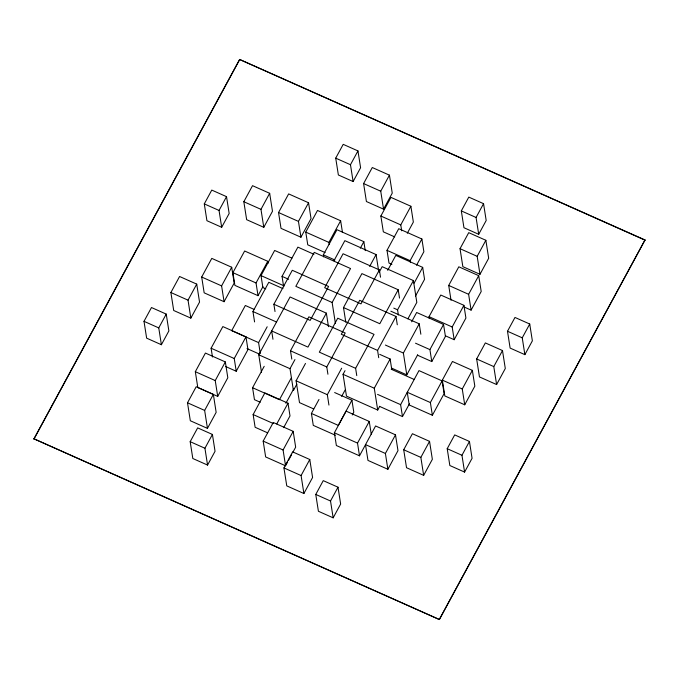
<?xml version="1.0" encoding="UTF-8"?>
<svg xmlns="http://www.w3.org/2000/svg" width="679" height="679" viewBox="0 0 679 679"><rect width="100%" height="100%" fill="white"/><g stroke="black" fill="none" stroke-linecap="round" stroke-linejoin="round"><path stroke-width="1.02" d="M33.95 438.821L239.602 59.455L645.016 239.959L439.398 619.545L33.95 438.821L439.398 619.545M33.984 439.041L239.135 60.601M204.294 203.887L211.772 190.086L226.523 196.655L229.162 213.478L221.677 227.278L206.925 220.709L204.294 203.887L219.045 210.456L221.677 227.278M143.999 321.328L151.485 307.528L166.236 314.097L168.876 330.919L161.39 344.72L146.639 338.159L143.999 321.328L158.759 327.898L161.39 344.72M170.887 292.53L179.587 276.489L196.723 284.119L199.541 302.079L190.841 318.12L173.705 310.49L170.887 292.53L188.032 300.16L190.841 318.12M219.045 210.456L226.523 196.655M158.759 327.898L166.236 314.097M188.032 300.16L196.723 284.119M201.688 277.024L211.789 258.385L231.709 267.254L234.179 283.067L224.078 301.705L204.167 292.836L201.688 277.024L221.6 285.884L224.078 301.705M243.829 201.722L252.529 185.681L269.665 193.311L272.474 211.279L263.783 227.312L246.647 219.682L243.829 201.722L260.974 209.353L263.783 227.312M260.974 209.353L269.665 193.311M221.6 285.884L231.709 267.254M262.917 286.657L258.028 295.679L234.892 285.375L232.897 272.652L244.635 251.001L267.772 261.305L268.078 263.257M278.543 212.535L288.643 193.905L308.555 202.766L311.033 218.587L300.933 237.217L281.021 228.356L278.543 212.535L298.454 221.405L300.933 237.217M195.323 371.702L205.423 353.063L225.335 361.932L227.813 377.745L217.713 396.383L197.801 387.514L195.323 371.702L215.235 380.571L217.713 396.383M212.476 357.027L211.101 348.225L222.839 326.574L245.976 336.869L247.962 349.6L236.233 371.243L225.623 366.524M187.506 402.791L196.197 386.75L213.342 394.38L216.151 412.34L207.46 428.381L190.324 420.751L187.506 402.791L204.642 410.422L207.46 428.381M258.028 295.679L256.034 282.956L267.772 261.305M265.761 288.838L262.883 287.557L261.008 275.606L274.647 250.449L291.928 258.147M298.454 221.405L308.555 202.766M215.235 380.571L225.335 361.932M335.723 158.148L343.209 144.347L357.96 150.916L360.591 167.738L353.114 181.539L338.363 174.97L335.723 158.148L350.474 164.717L353.114 181.539M254.574 321.922L252.944 311.525L268.791 282.303L282.982 288.626M204.642 410.422L213.342 394.38M236.233 371.243L234.238 358.52L245.976 336.869M190.179 441.681L197.665 427.88L212.417 434.45L215.048 451.272L207.562 465.073L192.811 458.503L190.179 441.681L204.931 448.25L207.562 465.073M325.105 252.563L307.757 244.83L305.762 232.108L317.5 210.456L340.637 220.76L342.479 232.507M283.669 286.759L282.04 276.361L297.886 247.139L313.97 254.302M273.883 304.243L292.293 270.284L328.577 286.445L310.167 320.403L273.883 304.243L275.02 311.534M350.474 164.717L357.96 150.916M260.303 353.564L258.589 342.615L267.178 326.777M204.931 448.25L212.417 434.45M261.525 372.448L258.758 354.786L290.069 296.986L326.361 313.146L328.483 326.675M329.205 244.372L328.899 242.411L340.637 220.76M323.637 256.849L323.331 254.863L336.962 229.706L363.851 241.673L365.251 250.636M260.218 402.248L254.455 399.676L252.58 387.726L264.199 366.304M363.596 183.568L372.287 167.526L389.432 175.157L392.241 193.125L383.55 209.157L366.414 201.527L363.596 183.568L380.732 191.198L383.55 209.157M333.958 260.753L344.847 240.663L376.081 254.566L378.526 270.157M267.662 432.863L255.126 427.278L253.131 414.555L264.869 392.903L288.006 403.207L290.001 415.93L283.644 427.66M291.792 359.123L290.485 350.797L308.894 316.838L345.187 332.99L326.777 366.949L327.923 374.239M380.732 191.198L389.432 175.157M296.876 384.119L293.413 390.51L289.992 368.689L294.949 359.556M360.311 248.2L363.851 241.673M291.079 378.271L279.468 399.702L252.58 387.726M326.361 313.146L307.952 347.105L271.659 330.945L272.966 339.271M332.133 302.494L350.542 268.536L314.25 252.376L295.84 286.334L332.133 302.494L335.392 323.314M394.72 236.903L383.338 231.836L380.86 216.024L390.96 197.394L410.88 206.255L413.35 222.067L407.29 233.253M287.582 462.068L285.562 465.794L265.65 456.933L263.172 441.112L273.272 422.482L293.184 431.343L295.662 447.164L292.632 452.749M313.698 408.928L299.498 402.613L296.086 380.792L305.491 363.435M285.884 403.267L293.965 388.354M276.76 423.959L288.006 403.207M345.789 322.135L343.506 307.562L361.915 273.603L398.208 289.763L399.515 298.089M369.648 266.44L376.081 254.566M391.893 264.36L388.999 263.07L387.005 250.347L398.743 228.696L421.88 239L423.874 251.722L416.541 265.251M401.705 230.818L400.771 224.893L410.88 206.255M379.383 269.911L360.973 303.869L324.681 287.709L343.09 253.751L379.383 269.911L380.52 277.202M379.196 272.152L382.175 266.669L413.409 280.58L416.821 302.393L407.909 318.833M285.562 465.794L283.084 449.982L293.184 431.343M387.709 270.31L395.789 255.397L422.678 267.373L424.545 279.324L415.455 296.095M335.367 435.205L313.282 425.377L311.406 413.426L318.986 399.447M283.941 467.916L292.641 451.874L309.777 459.505L312.586 477.473L303.895 493.506L286.759 485.875L283.941 467.916L301.086 475.546L303.895 493.506M288.592 460.209L291.622 454.616M328.942 405.083L327.32 394.694L341.673 368.205M379.68 406.39L377.702 410.04L346.468 396.137L343.048 374.316L345.034 370.658M410.456 262.603L410.141 260.651L421.88 239M355.618 368.324L374.027 334.365L337.735 318.205L319.334 352.163L355.618 368.324L356.764 375.614M398.208 289.763L379.799 323.722L343.506 307.562M341.63 396.426L345.093 390.026M301.086 475.546L309.777 459.505M398.378 314.997L397.563 309.802L413.409 280.58M377.583 350.415L395.993 316.456L359.7 300.305L341.291 334.263L377.583 350.415L378.721 357.706M414.088 283.211L422.678 267.373M334.645 392.547L351.926 400.237L338.295 425.394L311.406 413.426M387.879 469.282L385.4 453.47L365.489 444.601L367.967 460.413L387.879 469.282L397.979 450.644L395.501 434.832L375.589 425.962L359.505 455.821L336.368 445.517L334.382 432.795L346.112 411.143L369.249 421.447L371.243 434.17M461.321 210.906L468.799 197.105L483.55 203.675L486.189 220.497L478.703 234.297L463.952 227.728L461.321 210.906L476.072 217.475L478.703 234.297M352.282 414.979L353.801 412.187L351.926 400.237M315.769 494.439L323.255 480.639L338.006 487.199L340.637 504.03L333.16 517.831L318.409 511.262L315.769 494.439L330.52 501.009L333.16 517.831M377.702 410.04L374.282 388.218L390.128 358.996L379.714 354.362M411.618 321.804L416.668 312.484L443.548 324.452L445.424 336.402L431.785 361.559L417.381 355.151M476.072 217.475L483.55 203.675M391.656 368.137L406.797 374.876L403.377 353.055L419.223 323.832L390.832 311.186M460.031 248.692L468.731 232.659L485.867 240.29L488.676 258.249L479.985 274.291L462.849 266.66L460.031 248.692L477.176 256.322L479.985 274.291M359.505 455.821L357.519 443.098L369.249 421.447M429.349 318.638L429.043 316.677L440.781 295.034L463.918 305.329L465.913 318.052L454.175 339.704L445.492 335.842M330.52 501.009L338.006 487.199M451.034 300.262L448.709 285.435L458.809 266.805L478.72 275.674L481.199 291.486L471.099 310.116L464.461 307.163M406.797 374.876L417.687 354.786M477.176 256.322L485.867 240.29M431.785 361.559L429.917 349.609L443.548 324.452M379.442 406.339L402.486 416.6L400.61 404.65L418.977 370.598L442.114 380.902L444.108 393.625L432.37 415.276L409.233 404.973L407.239 392.25L430.376 402.554L432.37 415.276M471.099 310.116L468.62 294.304L478.72 275.674M402.486 416.6L409.556 403.555M454.175 339.704L452.18 326.981L463.918 305.329M385.4 453.47L395.501 434.832M403.708 449.761L412.408 433.72L429.544 441.35L432.353 459.318L423.662 475.351L406.526 467.721L403.708 449.761L420.853 457.391L423.662 475.351M442.343 380.121L452.443 361.483L472.355 370.352L474.833 386.164L464.733 404.794L444.821 395.933L442.343 380.121L462.255 388.982L464.733 404.794M430.376 402.554L442.114 380.902M420.853 457.391L429.544 441.35M476.65 358.953L485.341 342.92L502.485 350.551L505.295 368.51L496.604 384.552L479.459 376.921L476.65 358.953L493.786 366.584L496.604 384.552M462.255 388.982L472.355 370.352M507.493 331.259L514.979 317.449L529.73 324.019L532.361 340.841L524.875 354.65L510.124 348.081L507.493 331.259L522.244 337.828L524.875 354.65M447.206 448.7L454.692 434.899L469.444 441.46L472.075 458.291L464.589 472.092L449.837 465.522L447.206 448.7L461.958 455.269L464.589 472.092M493.786 366.584L502.485 350.551M522.244 337.828L529.73 324.019M461.958 455.269L469.444 441.46M439.364 619.324L645.016 239.959M645.05 240.179L239.602 59.455M380.86 216.024L400.771 224.893M387.005 250.347L410.141 260.651M448.709 285.435L468.62 294.304M305.762 232.108L328.899 242.411M323.331 254.863L334.849 259.989M429.043 316.677L452.18 326.981M393.778 308.122L397.563 309.802M282.04 276.361L288.66 279.315M415.514 343.201L429.917 349.609M261.008 275.606L284.051 285.867M232.897 272.652L256.034 282.956M385.392 345.051L403.377 353.055M391.206 369.232L414.249 379.493M253.98 309.335L245.34 305.491L231.709 330.648L258.589 342.615M252.944 311.525L276.608 322.067M290.485 350.797L326.777 366.949M343.048 374.316L374.282 388.218M377.566 394.389L400.61 404.65M247.02 348.582L259.497 354.132M258.758 354.786L289.992 368.689M296.086 380.792L327.32 394.694M211.101 348.225L234.238 358.52M334.382 432.795L357.519 443.098M253.131 414.555L273.382 423.569M263.172 441.112L283.084 449.982M419.223 323.832L420.853 334.221M395.993 316.456L397.291 324.783M390.128 358.996L391.758 369.384"/></g></svg>
